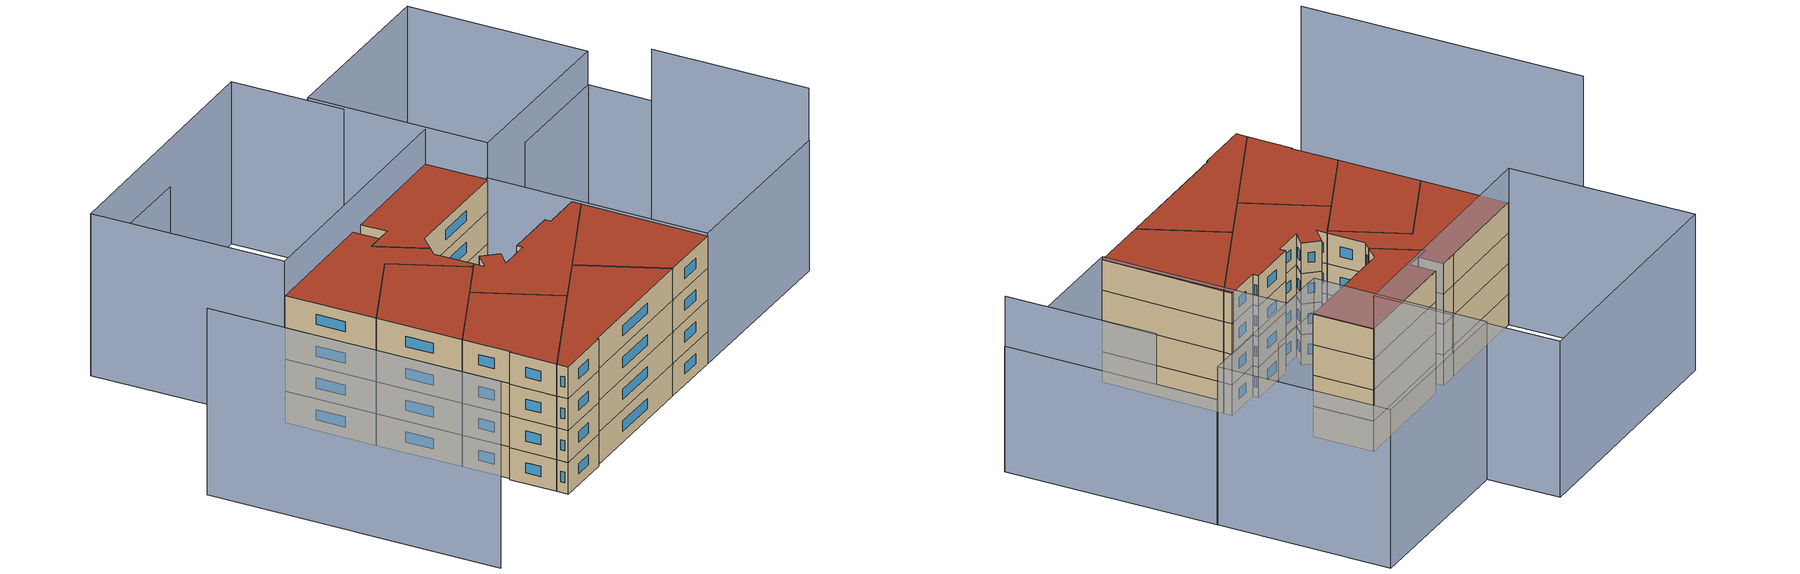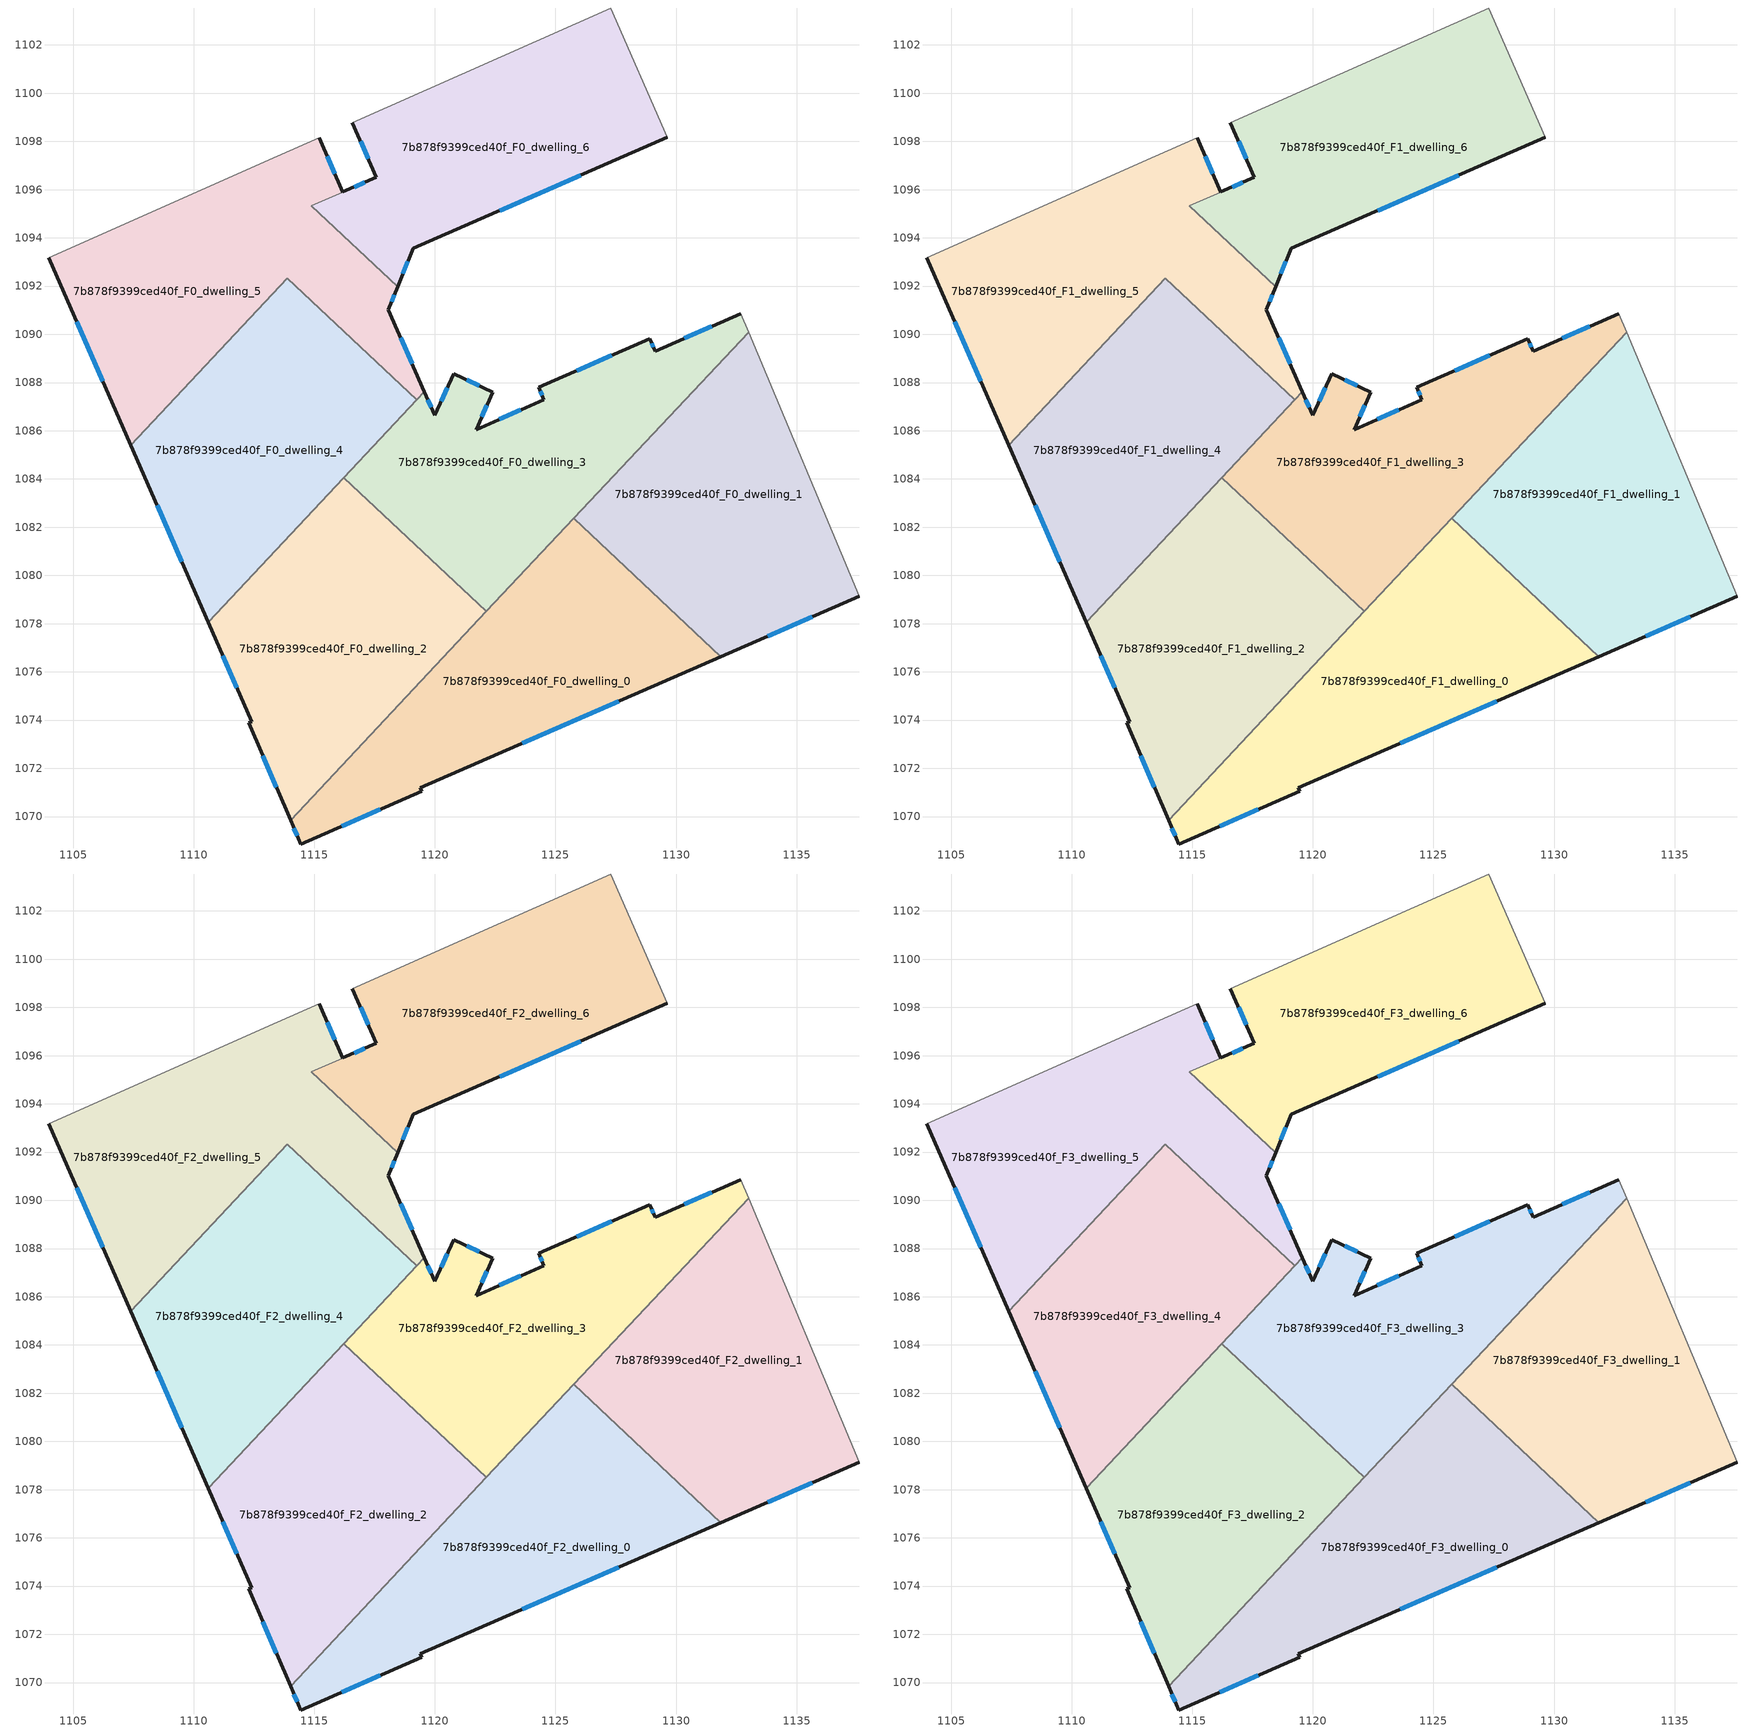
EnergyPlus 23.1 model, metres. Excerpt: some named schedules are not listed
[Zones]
7b878f9399ced40f_F0_dwelling_0
 floor ground (EU_floor_Construction): 1131.86,1076.64 1119.39,1071.19 1119.45,1071.05 1114.43,1068.86 1114.01,1069.85 1125.76,1082.37 z0
 wall outside (EU_wall_Construction): 1114.01,1069.85 1114.43,1068.86 1119.45,1071.05 1119.39,1071.19 1131.86,1076.64 z0:3
 wall to 7b878f9399ced40f_F0_dwelling_1 (EU_wall_Construction): 1131.86,1076.64 1125.76,1082.37 z0:3
 wall to 7b878f9399ced40f_F0_dwelling_2 (EU_wall_Construction): 1122.14,1078.5 1114.01,1069.85 z0:3
 wall to 7b878f9399ced40f_F0_dwelling_3 (EU_wall_Construction): 1125.76,1082.37 1122.14,1078.5 z0:3
 window (EU_Window_Construction): 1116.14,1069.61 1117.74,1070.31 / 1114.15,1069.51 1114.29,1069.2 / 1123.63,1073.04 1127.62,1074.78 z1.02:1.98
7b878f9399ced40f_F0_dwelling_1
 floor ground (EU_floor_Construction): 1133.01,1090.09 1137.59,1079.14 1131.86,1076.64 1125.76,1082.37 z0
 wall outside (EU_wall_Construction): 1131.86,1076.64 1137.59,1079.14 z0:3
 wall adiabatic (EU_wall_Construction): 1137.59,1079.14 1133.01,1090.09 z0:3
 wall to 7b878f9399ced40f_F0_dwelling_3 (EU_wall_Construction): 1133.01,1090.09 1125.76,1082.37 z0:3
 window (EU_Window_Construction): 1133.81,1077.49 1135.65,1078.29 z1.02:1.98
7b878f9399ced40f_F0_dwelling_2
 floor ground (EU_floor_Construction): 1122.14,1078.5 1114.01,1069.85 1112.27,1073.89 1112.4,1073.94 1110.59,1078.06 1116.22,1084.06 z0
 wall outside (EU_wall_Construction): 1110.59,1078.06 1112.4,1073.94 1112.27,1073.89 1114.01,1069.85 z0:3
 wall to 7b878f9399ced40f_F0_dwelling_3 (EU_wall_Construction): 1122.14,1078.5 1116.22,1084.06 z0:3
 wall to 7b878f9399ced40f_F0_dwelling_4 (EU_wall_Construction): 1116.22,1084.06 1110.59,1078.06 z0:3
 window (EU_Window_Construction): 1111.21,1076.66 1111.78,1075.34 / 1112.86,1072.52 1113.42,1071.22 z1.02:1.98
7b878f9399ced40f_F0_dwelling_3
 floor ground (EU_floor_Construction): 1132.69,1090.86 1133.01,1090.09 1122.14,1078.5 1116.22,1084.06 1119.56,1087.62 1119.99,1086.64 1120.78,1088.37 1122.39,1087.59 1121.71,1086.05 1124.52,1087.29 1124.31,1087.8 1128.91,1089.81 1129.13,1089.3 z0
 wall outside (EU_wall_Construction): 1132.69,1090.86 1129.13,1089.3 1128.91,1089.81 1124.31,1087.8 1124.52,1087.29 1121.71,1086.05 1122.39,1087.59 1120.78,1088.37 1119.99,1086.64 1119.56,1087.62 z0:3
 wall adiabatic (EU_wall_Construction): 1133.01,1090.09 1132.69,1090.86 z0:3
 wall to 7b878f9399ced40f_F0_dwelling_5 (EU_wall_Construction): 1119.56,1087.62 1119.25,1087.28 z0:3
 wall to 7b878f9399ced40f_F0_dwelling_4 (EU_wall_Construction): 1119.25,1087.28 1116.22,1084.06 z0:3
 window (EU_Window_Construction): 1119.84,1086.97 1119.71,1087.28 / 1120.51,1087.78 1120.26,1087.23 / 1121.84,1087.86 1121.33,1088.11 / 1121.94,1086.57 1122.16,1087.07 / 1123.56,1086.87 1122.66,1086.47 / 1124.38,1087.63 1124.44,1087.46 / 1127.34,1089.13 1125.87,1088.49 / 1129.06,1089.47 1128.99,1089.64 / 1131.48,1090.33 1130.34,1089.83 z1.02:1.98
7b878f9399ced40f_F0_dwelling_4
 floor ground (EU_floor_Construction): 1119.25,1087.28 1110.59,1078.06 1107.39,1085.4 1113.88,1092.32 z0
 wall outside (EU_wall_Construction): 1107.39,1085.4 1110.59,1078.06 z0:3
 wall to 7b878f9399ced40f_F0_dwelling_5 (EU_wall_Construction): 1119.25,1087.28 1113.88,1092.32 1107.39,1085.4 z0:3
 window (EU_Window_Construction): 1108.48,1082.91 1109.5,1080.56 z1.02:1.98
7b878f9399ced40f_F0_dwelling_5
 floor ground (EU_floor_Construction): 1116.18,1095.9 1114.87,1095.33 1118.45,1091.97 1118.07,1091.03 1119.56,1087.62 1119.25,1087.28 1113.88,1092.32 1107.39,1085.4 1103.99,1093.17 1113.45,1097.38 1115.2,1098.16 z0
 wall outside (EU_wall_Construction): 1103.99,1093.17 1107.39,1085.4 / 1116.18,1095.9 1115.2,1098.16 / 1119.56,1087.62 1118.07,1091.03 1118.45,1091.97 z0:3
 wall adiabatic (EU_wall_Construction): 1115.2,1098.16 1113.45,1097.38 1103.99,1093.17 z0:3
 wall to 7b878f9399ced40f_F0_dwelling_6 (EU_wall_Construction): 1118.45,1091.97 1114.87,1095.33 1116.18,1095.9 z0:3
 window (EU_Window_Construction): 1105.14,1090.53 1106.23,1088.05 / 1115.84,1096.67 1115.53,1097.39 / 1118.2,1091.35 1118.32,1091.65 / 1119.05,1088.78 1118.58,1089.87 z1.02:1.98
7b878f9399ced40f_F0_dwelling_6
 floor ground (EU_floor_Construction): 1127.28,1103.53 1129.64,1098.17 1119.1,1093.56 1118.45,1091.97 1114.87,1095.33 1117.57,1096.51 1116.58,1098.77 z0
 wall outside (EU_wall_Construction): 1116.58,1098.77 1117.57,1096.51 1116.18,1095.9 / 1118.45,1091.97 1119.1,1093.56 1129.64,1098.17 z0:3
 wall adiabatic (EU_wall_Construction): 1129.64,1098.17 1127.28,1103.53 1116.58,1098.77 z0:3
 window (EU_Window_Construction): 1117.1,1096.3 1116.65,1096.11 / 1116.91,1098 1117.23,1097.28 / 1122.68,1095.13 1126.05,1096.6 / 1118.67,1092.51 1118.88,1093.02 z1.02:1.98
7b878f9399ced40f_F1_dwelling_0
 floor to 7b878f9399ced40f_F0_dwelling_0 (EU_floor_Construction): 1131.86,1076.64 1119.39,1071.19 1119.45,1071.05 1114.43,1068.86 1114.01,1069.85 1125.76,1082.37 z3
 wall outside (EU_wall_Construction): 1114.01,1069.85 1114.43,1068.86 1119.45,1071.05 1119.39,1071.19 1131.86,1076.64 z3:6
 wall to 7b878f9399ced40f_F1_dwelling_1 (EU_wall_Construction): 1131.86,1076.64 1125.76,1082.37 z3:6
 wall to 7b878f9399ced40f_F1_dwelling_2 (EU_wall_Construction): 1122.14,1078.5 1114.01,1069.85 z3:6
 wall to 7b878f9399ced40f_F1_dwelling_3 (EU_wall_Construction): 1125.76,1082.37 1122.14,1078.5 z3:6
 window (EU_Window_Construction): 1116.14,1069.61 1117.74,1070.31 / 1114.15,1069.51 1114.29,1069.2 / 1123.63,1073.04 1127.62,1074.78 z4.02:4.98
7b878f9399ced40f_F1_dwelling_1
 floor to 7b878f9399ced40f_F0_dwelling_1 (EU_floor_Construction): 1133.01,1090.09 1137.59,1079.14 1131.86,1076.64 1125.76,1082.37 z3
 wall outside (EU_wall_Construction): 1131.86,1076.64 1137.59,1079.14 z3:6
 wall adiabatic (EU_wall_Construction): 1137.59,1079.14 1133.01,1090.09 z3:6
 wall to 7b878f9399ced40f_F1_dwelling_3 (EU_wall_Construction): 1133.01,1090.09 1125.76,1082.37 z3:6
 window (EU_Window_Construction): 1133.81,1077.49 1135.65,1078.29 z4.02:4.98
7b878f9399ced40f_F1_dwelling_2
 floor to 7b878f9399ced40f_F0_dwelling_2 (EU_floor_Construction): 1122.14,1078.5 1114.01,1069.85 1112.27,1073.89 1112.4,1073.94 1110.59,1078.06 1116.22,1084.06 z3
 wall outside (EU_wall_Construction): 1110.59,1078.06 1112.4,1073.94 1112.27,1073.89 1114.01,1069.85 z3:6
 wall to 7b878f9399ced40f_F1_dwelling_3 (EU_wall_Construction): 1122.14,1078.5 1116.22,1084.06 z3:6
 wall to 7b878f9399ced40f_F1_dwelling_4 (EU_wall_Construction): 1116.22,1084.06 1110.59,1078.06 z3:6
 window (EU_Window_Construction): 1111.21,1076.66 1111.78,1075.34 / 1112.86,1072.52 1113.42,1071.22 z4.02:4.98
7b878f9399ced40f_F1_dwelling_3
 floor to 7b878f9399ced40f_F0_dwelling_3 (EU_floor_Construction): 1132.69,1090.86 1133.01,1090.09 1122.14,1078.5 1116.22,1084.06 1119.56,1087.62 1119.99,1086.64 1120.78,1088.37 1122.39,1087.59 1121.71,1086.05 1124.52,1087.29 1124.31,1087.8 1128.91,1089.81 1129.13,1089.3 z3
 wall outside (EU_wall_Construction): 1132.69,1090.86 1129.13,1089.3 1128.91,1089.81 1124.31,1087.8 1124.52,1087.29 1121.71,1086.05 1122.39,1087.59 1120.78,1088.37 1119.99,1086.64 1119.56,1087.62 z3:6
 wall adiabatic (EU_wall_Construction): 1133.01,1090.09 1132.69,1090.86 z3:6
 wall to 7b878f9399ced40f_F1_dwelling_5 (EU_wall_Construction): 1119.56,1087.62 1119.25,1087.28 z3:6
 wall to 7b878f9399ced40f_F1_dwelling_4 (EU_wall_Construction): 1119.25,1087.28 1116.22,1084.06 z3:6
 window (EU_Window_Construction): 1119.84,1086.97 1119.71,1087.28 / 1120.51,1087.78 1120.26,1087.23 / 1121.84,1087.86 1121.33,1088.11 / 1121.94,1086.57 1122.16,1087.07 / 1123.56,1086.87 1122.66,1086.47 / 1124.38,1087.63 1124.44,1087.46 / 1127.34,1089.13 1125.87,1088.49 / 1129.06,1089.47 1128.99,1089.64 / 1131.48,1090.33 1130.34,1089.83 z4.02:4.98
7b878f9399ced40f_F1_dwelling_4
 floor to 7b878f9399ced40f_F0_dwelling_4 (EU_floor_Construction): 1119.25,1087.28 1110.59,1078.06 1107.39,1085.4 1113.88,1092.32 z3
 wall outside (EU_wall_Construction): 1107.39,1085.4 1110.59,1078.06 z3:6
 wall to 7b878f9399ced40f_F1_dwelling_5 (EU_wall_Construction): 1119.25,1087.28 1113.88,1092.32 1107.39,1085.4 z3:6
 window (EU_Window_Construction): 1108.48,1082.91 1109.5,1080.56 z4.02:4.98
7b878f9399ced40f_F1_dwelling_5
 floor to 7b878f9399ced40f_F0_dwelling_5 (EU_floor_Construction): 1116.18,1095.9 1114.87,1095.33 1118.45,1091.97 1118.07,1091.03 1119.56,1087.62 1119.25,1087.28 1113.88,1092.32 1107.39,1085.4 1103.99,1093.17 1113.45,1097.38 1115.2,1098.16 z3
 wall outside (EU_wall_Construction): 1103.99,1093.17 1107.39,1085.4 / 1116.18,1095.9 1115.2,1098.16 / 1119.56,1087.62 1118.07,1091.03 1118.45,1091.97 z3:6
 wall adiabatic (EU_wall_Construction): 1115.2,1098.16 1113.45,1097.38 1103.99,1093.17 z3:6
 wall to 7b878f9399ced40f_F1_dwelling_6 (EU_wall_Construction): 1118.45,1091.97 1114.87,1095.33 1116.18,1095.9 z3:6
 window (EU_Window_Construction): 1105.14,1090.53 1106.23,1088.05 / 1115.84,1096.67 1115.53,1097.39 / 1118.2,1091.35 1118.32,1091.65 / 1119.05,1088.78 1118.58,1089.87 z4.02:4.98
7b878f9399ced40f_F1_dwelling_6
 floor to 7b878f9399ced40f_F0_dwelling_6 (EU_floor_Construction): 1127.28,1103.53 1129.64,1098.17 1119.1,1093.56 1118.45,1091.97 1114.87,1095.33 1117.57,1096.51 1116.58,1098.77 z3
 wall outside (EU_wall_Construction): 1116.58,1098.77 1117.57,1096.51 1116.18,1095.9 / 1118.45,1091.97 1119.1,1093.56 1129.64,1098.17 z3:6
 wall adiabatic (EU_wall_Construction): 1129.64,1098.17 1127.28,1103.53 1116.58,1098.77 z3:6
 window (EU_Window_Construction): 1117.1,1096.3 1116.65,1096.11 / 1116.91,1098 1117.23,1097.28 / 1122.68,1095.13 1126.05,1096.6 / 1118.67,1092.51 1118.88,1093.02 z4.02:4.98
7b878f9399ced40f_F2_dwelling_0
 floor to 7b878f9399ced40f_F1_dwelling_0 (EU_floor_Construction): 1131.86,1076.64 1119.39,1071.19 1119.45,1071.05 1114.43,1068.86 1114.01,1069.85 1125.76,1082.37 z6
 wall outside (EU_wall_Construction): 1114.01,1069.85 1114.43,1068.86 1119.45,1071.05 1119.39,1071.19 1131.86,1076.64 z6:9
 wall to 7b878f9399ced40f_F2_dwelling_1 (EU_wall_Construction): 1131.86,1076.64 1125.76,1082.37 z6:9
 wall to 7b878f9399ced40f_F2_dwelling_2 (EU_wall_Construction): 1122.14,1078.5 1114.01,1069.85 z6:9
 wall to 7b878f9399ced40f_F2_dwelling_3 (EU_wall_Construction): 1125.76,1082.37 1122.14,1078.5 z6:9
 window (EU_Window_Construction): 1116.14,1069.61 1117.74,1070.31 / 1114.15,1069.51 1114.29,1069.2 / 1123.63,1073.04 1127.62,1074.78 z7.02:7.98
7b878f9399ced40f_F2_dwelling_1
 floor to 7b878f9399ced40f_F1_dwelling_1 (EU_floor_Construction): 1133.01,1090.09 1137.59,1079.14 1131.86,1076.64 1125.76,1082.37 z6
 wall outside (EU_wall_Construction): 1131.86,1076.64 1137.59,1079.14 z6:9
 wall adiabatic (EU_wall_Construction): 1137.59,1079.14 1133.01,1090.09 z6:9
 wall to 7b878f9399ced40f_F2_dwelling_3 (EU_wall_Construction): 1133.01,1090.09 1125.76,1082.37 z6:9
 window (EU_Window_Construction): 1133.81,1077.49 1135.65,1078.29 z7.02:7.98
7b878f9399ced40f_F2_dwelling_2
 floor to 7b878f9399ced40f_F1_dwelling_2 (EU_floor_Construction): 1122.14,1078.5 1114.01,1069.85 1112.27,1073.89 1112.4,1073.94 1110.59,1078.06 1116.22,1084.06 z6
 wall outside (EU_wall_Construction): 1110.59,1078.06 1112.4,1073.94 1112.27,1073.89 1114.01,1069.85 z6:9
 wall to 7b878f9399ced40f_F2_dwelling_3 (EU_wall_Construction): 1122.14,1078.5 1116.22,1084.06 z6:9
 wall to 7b878f9399ced40f_F2_dwelling_4 (EU_wall_Construction): 1116.22,1084.06 1110.59,1078.06 z6:9
 window (EU_Window_Construction): 1111.21,1076.66 1111.78,1075.34 / 1112.86,1072.52 1113.42,1071.22 z7.02:7.98
7b878f9399ced40f_F2_dwelling_3
 floor to 7b878f9399ced40f_F1_dwelling_3 (EU_floor_Construction): 1132.69,1090.86 1133.01,1090.09 1122.14,1078.5 1116.22,1084.06 1119.56,1087.62 1119.99,1086.64 1120.78,1088.37 1122.39,1087.59 1121.71,1086.05 1124.52,1087.29 1124.31,1087.8 1128.91,1089.81 1129.13,1089.3 z6
 wall outside (EU_wall_Construction): 1132.69,1090.86 1129.13,1089.3 1128.91,1089.81 1124.31,1087.8 1124.52,1087.29 1121.71,1086.05 1122.39,1087.59 1120.78,1088.37 1119.99,1086.64 1119.56,1087.62 z6:9
 wall adiabatic (EU_wall_Construction): 1133.01,1090.09 1132.69,1090.86 z6:9
 wall to 7b878f9399ced40f_F2_dwelling_5 (EU_wall_Construction): 1119.56,1087.62 1119.25,1087.28 z6:9
 wall to 7b878f9399ced40f_F2_dwelling_4 (EU_wall_Construction): 1119.25,1087.28 1116.22,1084.06 z6:9
 window (EU_Window_Construction): 1119.84,1086.97 1119.71,1087.28 / 1120.51,1087.78 1120.26,1087.23 / 1121.84,1087.86 1121.33,1088.11 / 1121.94,1086.57 1122.16,1087.07 / 1123.56,1086.87 1122.66,1086.47 / 1124.38,1087.63 1124.44,1087.46 / 1127.34,1089.13 1125.87,1088.49 / 1129.06,1089.47 1128.99,1089.64 / 1131.48,1090.33 1130.34,1089.83 z7.02:7.98
7b878f9399ced40f_F2_dwelling_4
 floor to 7b878f9399ced40f_F1_dwelling_4 (EU_floor_Construction): 1119.25,1087.28 1110.59,1078.06 1107.39,1085.4 1113.88,1092.32 z6
 wall outside (EU_wall_Construction): 1107.39,1085.4 1110.59,1078.06 z6:9
 wall to 7b878f9399ced40f_F2_dwelling_5 (EU_wall_Construction): 1119.25,1087.28 1113.88,1092.32 1107.39,1085.4 z6:9
 window (EU_Window_Construction): 1108.48,1082.91 1109.5,1080.56 z7.02:7.98
7b878f9399ced40f_F2_dwelling_5
 floor to 7b878f9399ced40f_F1_dwelling_5 (EU_floor_Construction): 1116.18,1095.9 1114.87,1095.33 1118.45,1091.97 1118.07,1091.03 1119.56,1087.62 1119.25,1087.28 1113.88,1092.32 1107.39,1085.4 1103.99,1093.17 1113.45,1097.38 1115.2,1098.16 z6
 wall outside (EU_wall_Construction): 1103.99,1093.17 1107.39,1085.4 / 1116.18,1095.9 1115.2,1098.16 / 1119.56,1087.62 1118.07,1091.03 1118.45,1091.97 z6:9
 wall adiabatic (EU_wall_Construction): 1115.2,1098.16 1113.45,1097.38 1103.99,1093.17 z6:9
 wall to 7b878f9399ced40f_F2_dwelling_6 (EU_wall_Construction): 1118.45,1091.97 1114.87,1095.33 1116.18,1095.9 z6:9
 window (EU_Window_Construction): 1105.14,1090.53 1106.23,1088.05 / 1115.84,1096.67 1115.53,1097.39 / 1118.2,1091.35 1118.32,1091.65 / 1119.05,1088.78 1118.58,1089.87 z7.02:7.98
7b878f9399ced40f_F2_dwelling_6
 floor to 7b878f9399ced40f_F1_dwelling_6 (EU_floor_Construction): 1127.28,1103.53 1129.64,1098.17 1119.1,1093.56 1118.45,1091.97 1114.87,1095.33 1117.57,1096.51 1116.58,1098.77 z6
 wall outside (EU_wall_Construction): 1116.58,1098.77 1117.57,1096.51 1116.18,1095.9 / 1118.45,1091.97 1119.1,1093.56 1129.64,1098.17 z6:9
 wall adiabatic (EU_wall_Construction): 1129.64,1098.17 1127.28,1103.53 1116.58,1098.77 z6:9
 window (EU_Window_Construction): 1117.1,1096.3 1116.65,1096.11 / 1116.91,1098 1117.23,1097.28 / 1122.68,1095.13 1126.05,1096.6 / 1118.67,1092.51 1118.88,1093.02 z7.02:7.98
7b878f9399ced40f_F3_dwelling_0
 floor to 7b878f9399ced40f_F2_dwelling_0 (EU_floor_Construction): 1131.86,1076.64 1119.39,1071.19 1119.45,1071.05 1114.43,1068.86 1114.01,1069.85 1125.76,1082.37 z9
 wall outside (EU_wall_Construction): 1114.01,1069.85 1114.43,1068.86 1119.45,1071.05 1119.39,1071.19 1131.86,1076.64 z9:12
 wall to 7b878f9399ced40f_F3_dwelling_1 (EU_wall_Construction): 1131.86,1076.64 1125.76,1082.37 z9:12
 wall to 7b878f9399ced40f_F3_dwelling_2 (EU_wall_Construction): 1122.14,1078.5 1114.01,1069.85 z9:12
 wall to 7b878f9399ced40f_F3_dwelling_3 (EU_wall_Construction): 1125.76,1082.37 1122.14,1078.5 z9:12
 window (EU_Window_Construction): 1116.14,1069.61 1117.74,1070.31 / 1114.15,1069.51 1114.29,1069.2 / 1123.63,1073.04 1127.62,1074.78 z10.02:10.98
 roof outside (EU_roof_Construction): 1131.86,1076.64 1125.76,1082.37 1114.01,1069.85 1114.43,1068.86 1119.45,1071.05 1119.39,1071.19 z12
7b878f9399ced40f_F3_dwelling_1
 floor to 7b878f9399ced40f_F2_dwelling_1 (EU_floor_Construction): 1133.01,1090.09 1137.59,1079.14 1131.86,1076.64 1125.76,1082.37 z9
 wall outside (EU_wall_Construction): 1131.86,1076.64 1137.59,1079.14 z9:12
 wall adiabatic (EU_wall_Construction): 1137.59,1079.14 1133.01,1090.09 z9:12
 wall to 7b878f9399ced40f_F3_dwelling_3 (EU_wall_Construction): 1133.01,1090.09 1125.76,1082.37 z9:12
 window (EU_Window_Construction): 1133.81,1077.49 1135.65,1078.29 z10.02:10.98
 roof outside (EU_roof_Construction): 1137.59,1079.14 1133.01,1090.09 1125.76,1082.37 1131.86,1076.64 z12
7b878f9399ced40f_F3_dwelling_2
 floor to 7b878f9399ced40f_F2_dwelling_2 (EU_floor_Construction): 1122.14,1078.5 1114.01,1069.85 1112.27,1073.89 1112.4,1073.94 1110.59,1078.06 1116.22,1084.06 z9
 wall outside (EU_wall_Construction): 1110.59,1078.06 1112.4,1073.94 1112.27,1073.89 1114.01,1069.85 z9:12
 wall to 7b878f9399ced40f_F3_dwelling_3 (EU_wall_Construction): 1122.14,1078.5 1116.22,1084.06 z9:12
 wall to 7b878f9399ced40f_F3_dwelling_4 (EU_wall_Construction): 1116.22,1084.06 1110.59,1078.06 z9:12
 window (EU_Window_Construction): 1111.21,1076.66 1111.78,1075.34 / 1112.86,1072.52 1113.42,1071.22 z10.02:10.98
 roof outside (EU_roof_Construction): 1114.01,1069.85 1122.14,1078.5 1116.22,1084.06 1110.59,1078.06 1112.4,1073.94 1112.27,1073.89 z12
7b878f9399ced40f_F3_dwelling_3
 floor to 7b878f9399ced40f_F2_dwelling_3 (EU_floor_Construction): 1132.69,1090.86 1133.01,1090.09 1122.14,1078.5 1116.22,1084.06 1119.56,1087.62 1119.99,1086.64 1120.78,1088.37 1122.39,1087.59 1121.71,1086.05 1124.52,1087.29 1124.31,1087.8 1128.91,1089.81 1129.13,1089.3 z9
 wall outside (EU_wall_Construction): 1132.69,1090.86 1129.13,1089.3 1128.91,1089.81 1124.31,1087.8 1124.52,1087.29 1121.71,1086.05 1122.39,1087.59 1120.78,1088.37 1119.99,1086.64 1119.56,1087.62 z9:12
 wall adiabatic (EU_wall_Construction): 1133.01,1090.09 1132.69,1090.86 z9:12
 wall to 7b878f9399ced40f_F3_dwelling_5 (EU_wall_Construction): 1119.56,1087.62 1119.25,1087.28 z9:12
 wall to 7b878f9399ced40f_F3_dwelling_4 (EU_wall_Construction): 1119.25,1087.28 1116.22,1084.06 z9:12
 window (EU_Window_Construction): 1119.84,1086.97 1119.71,1087.28 / 1120.51,1087.78 1120.26,1087.23 / 1121.84,1087.86 1121.33,1088.11 / 1121.94,1086.57 1122.16,1087.07 / 1123.56,1086.87 1122.66,1086.47 / 1124.38,1087.63 1124.44,1087.46 / 1127.34,1089.13 1125.87,1088.49 / 1129.06,1089.47 1128.99,1089.64 / 1131.48,1090.33 1130.34,1089.83 z10.02:10.98
 roof outside (EU_roof_Construction): 1122.14,1078.5 1133.01,1090.09 1132.69,1090.86 1129.13,1089.3 1128.91,1089.81 1124.31,1087.8 1124.52,1087.29 1121.71,1086.05 1122.39,1087.59 1120.78,1088.37 1119.99,1086.64 1119.56,1087.62 1116.22,1084.06 z12
7b878f9399ced40f_F3_dwelling_4
 floor to 7b878f9399ced40f_F2_dwelling_4 (EU_floor_Construction): 1119.25,1087.28 1110.59,1078.06 1107.39,1085.4 1113.88,1092.32 z9
 wall outside (EU_wall_Construction): 1107.39,1085.4 1110.59,1078.06 z9:12
 wall to 7b878f9399ced40f_F3_dwelling_5 (EU_wall_Construction): 1119.25,1087.28 1113.88,1092.32 1107.39,1085.4 z9:12
 window (EU_Window_Construction): 1108.48,1082.91 1109.5,1080.56 z10.02:10.98
 roof outside (EU_roof_Construction): 1110.59,1078.06 1119.25,1087.28 1113.88,1092.32 1107.39,1085.4 z12
7b878f9399ced40f_F3_dwelling_5
 floor to 7b878f9399ced40f_F2_dwelling_5 (EU_floor_Construction): 1116.18,1095.9 1114.87,1095.33 1118.45,1091.97 1118.07,1091.03 1119.56,1087.62 1119.25,1087.28 1113.88,1092.32 1107.39,1085.4 1103.99,1093.17 1113.45,1097.38 1115.2,1098.16 z9
 wall outside (EU_wall_Construction): 1103.99,1093.17 1107.39,1085.4 / 1116.18,1095.9 1115.2,1098.16 / 1119.56,1087.62 1118.07,1091.03 1118.45,1091.97 z9:12
 wall adiabatic (EU_wall_Construction): 1115.2,1098.16 1113.45,1097.38 1103.99,1093.17 z9:12
 wall to 7b878f9399ced40f_F3_dwelling_6 (EU_wall_Construction): 1118.45,1091.97 1114.87,1095.33 1116.18,1095.9 z9:12
 window (EU_Window_Construction): 1105.14,1090.53 1106.23,1088.05 / 1115.84,1096.67 1115.53,1097.39 / 1118.2,1091.35 1118.32,1091.65 / 1119.05,1088.78 1118.58,1089.87 z10.02:10.98
 roof outside (EU_roof_Construction): 1119.25,1087.28 1119.56,1087.62 1118.07,1091.03 1118.45,1091.97 1114.87,1095.33 1116.18,1095.9 1115.2,1098.16 1113.45,1097.38 1103.99,1093.17 1107.39,1085.4 1113.88,1092.32 z12
7b878f9399ced40f_F3_dwelling_6
 floor to 7b878f9399ced40f_F2_dwelling_6 (EU_floor_Construction): 1127.28,1103.53 1129.64,1098.17 1119.1,1093.56 1118.45,1091.97 1114.87,1095.33 1117.57,1096.51 1116.58,1098.77 z9
 wall outside (EU_wall_Construction): 1116.58,1098.77 1117.57,1096.51 1116.18,1095.9 / 1118.45,1091.97 1119.1,1093.56 1129.64,1098.17 z9:12
 wall adiabatic (EU_wall_Construction): 1129.64,1098.17 1127.28,1103.53 1116.58,1098.77 z9:12
 window (EU_Window_Construction): 1117.1,1096.3 1116.65,1096.11 / 1116.91,1098 1117.23,1097.28 / 1122.68,1095.13 1126.05,1096.6 / 1118.67,1092.51 1118.88,1093.02 z10.02:10.98
 roof outside (EU_roof_Construction): 1129.64,1098.17 1127.28,1103.53 1116.58,1098.77 1117.57,1096.51 1114.87,1095.33 1118.45,1091.97 1119.1,1093.56 z12
shading: 1091.15,1087.6 1102.08,1062.53 z0:17.6; 1137.6,1079.14 1129.43,1098.1 / 1129.43,1098.1 1146.05,1105.26 / 1146.05,1105.26 1154.21,1086.3 / 1154.21,1086.3 1137.6,1079.14 z0:12.3; 1154.19,1086.33 1148.33,1099.75 z0:17.2; 1127.3,1103.54 1103.91,1093.14 / 1103.91,1093.14 1096.59,1109.61 / 1096.59,1109.61 1119.98,1120.01 / 1119.98,1120.01 1127.3,1103.54 z0:15.3; 1145.97,1105.26 1129.58,1098.14 / 1129.58,1098.14 1122.88,1113.56 / 1122.88,1113.56 1139.27,1120.67 / 1139.27,1120.67 1145.97,1105.26 z0:15.5; 1109.58,1115.22 1096.78,1109.68 z0:11
[Building]
EU S2 Campaign: North Axis=0; Terrain=City; Solar Distribution=FullExterior
[Site:Location]
Vienna: Latitude=48; Longitude=16.5; Time Zone=1; Elevation=183
[SizingPeriod:WeatherFileDays]
AnnualSizingPeriod: Begin Month=1; Begin Day of Month=1; End Month=12; End Day of Month=31; Day of Week for Start Day=Monday; Use Weather File Daylight Saving Period=No; Use Weather File Rain and Snow Indicators=No
[MATERIAL]
EU_InternalMass_Material: Roughness=MediumRough; Thickness=0.1; Conductivity=1; Density=1800; Specific Heat=900; Thermal Absorptance=0.9; Solar Absorptance=0.7; Visible Absorptance=0.7
[MATERIAL:NOMASS] Roughness=MediumRough; Thermal Absorptance=0.9; Solar Absorptance=0.7; Visible Absorptance=0.7
Name | Thermal Resistance
EU_wall_NoMass | 0.942466
EU_roof_NoMass | 0.551687
EU_floor_NoMass | 0.66527
[WINDOWMATERIAL:SIMPLEGLAZINGSYSTEM]
EU_Window_SimpleGlazing: UFactor=2.03367; Solar Heat Gain Coefficient=0.65; Visible Transmittance=0.65
[CONSTRUCTION]
EU_wall_Construction: EU_wall_NoMass
EU_roof_Construction: EU_roof_NoMass
EU_floor_Construction: EU_floor_NoMass
EU_Window_Construction: EU_Window_SimpleGlazing
EU_InternalMass_Construction: EU_InternalMass_Material
[ZONE] Type=1; Multiplier=1; Ceiling Height=autocalculate; Floor Area=autocalculate; Part of Total Floor Area=Yes
Name | Volume
7b878f9399ced40f_F0_dwelling_0; 7b878f9399ced40f_F1_dwelling_0; 7b878f9399ced40f_F2_dwelling_0; 7b878f9399ced40f_F3_dwelling_0 | 244.366
7b878f9399ced40f_F0_dwelling_1; 7b878f9399ced40f_F1_dwelling_1; 7b878f9399ced40f_F2_dwelling_1; 7b878f9399ced40f_F3_dwelling_1 | 244.37
7b878f9399ced40f_F0_dwelling_2; 7b878f9399ced40f_F1_dwelling_2; 7b878f9399ced40f_F2_dwelling_2; 7b878f9399ced40f_F3_dwelling_2 | 244.348
7b878f9399ced40f_F0_dwelling_3; 7b878f9399ced40f_F1_dwelling_3; 7b878f9399ced40f_F2_dwelling_3; 7b878f9399ced40f_F3_dwelling_3 | 244.337
7b878f9399ced40f_F0_dwelling_4; 7b878f9399ced40f_F1_dwelling_4; 7b878f9399ced40f_F2_dwelling_4; 7b878f9399ced40f_F3_dwelling_4 | 244.398
7b878f9399ced40f_F0_dwelling_5; 7b878f9399ced40f_F1_dwelling_5; 7b878f9399ced40f_F2_dwelling_5; 7b878f9399ced40f_F3_dwelling_5 | 258.777
7b878f9399ced40f_F0_dwelling_6 | 229.979
7b878f9399ced40f_F1_dwelling_6; 7b878f9399ced40f_F2_dwelling_6; 7b878f9399ced40f_F3_dwelling_6 | 230.001
[INTERNALMASS] Construction=EU_InternalMass_Construction
Name | Zone or ZoneList | Surface Area
7b878f9399ced40f_F0_dwelling_0_EU_InternalMass | 7b878f9399ced40f_F0_dwelling_0 | 81.4565
7b878f9399ced40f_F0_dwelling_1_EU_InternalMass | 7b878f9399ced40f_F0_dwelling_1 | 81.4568
7b878f9399ced40f_F0_dwelling_2_EU_InternalMass | 7b878f9399ced40f_F0_dwelling_2 | 81.449
7b878f9399ced40f_F0_dwelling_3_EU_InternalMass | 7b878f9399ced40f_F0_dwelling_3 | 81.445
7b878f9399ced40f_F0_dwelling_4_EU_InternalMass | 7b878f9399ced40f_F0_dwelling_4 | 81.4654
7b878f9399ced40f_F0_dwelling_5_EU_InternalMass | 7b878f9399ced40f_F0_dwelling_5 | 86.2578
7b878f9399ced40f_F0_dwelling_6_EU_InternalMass | 7b878f9399ced40f_F0_dwelling_6 | 76.6677
7b878f9399ced40f_F1_dwelling_0_EU_InternalMass | 7b878f9399ced40f_F1_dwelling_0 | 81.4565
7b878f9399ced40f_F1_dwelling_1_EU_InternalMass | 7b878f9399ced40f_F1_dwelling_1 | 81.4568
7b878f9399ced40f_F1_dwelling_2_EU_InternalMass | 7b878f9399ced40f_F1_dwelling_2 | 81.449
7b878f9399ced40f_F1_dwelling_3_EU_InternalMass | 7b878f9399ced40f_F1_dwelling_3 | 81.445
7b878f9399ced40f_F1_dwelling_4_EU_InternalMass | 7b878f9399ced40f_F1_dwelling_4 | 81.4654
7b878f9399ced40f_F1_dwelling_5_EU_InternalMass | 7b878f9399ced40f_F1_dwelling_5 | 86.2578
7b878f9399ced40f_F1_dwelling_6_EU_InternalMass | 7b878f9399ced40f_F1_dwelling_6 | 76.6677
7b878f9399ced40f_F2_dwelling_0_EU_InternalMass | 7b878f9399ced40f_F2_dwelling_0 | 81.4565
7b878f9399ced40f_F2_dwelling_1_EU_InternalMass | 7b878f9399ced40f_F2_dwelling_1 | 81.4568
7b878f9399ced40f_F2_dwelling_2_EU_InternalMass | 7b878f9399ced40f_F2_dwelling_2 | 81.449
7b878f9399ced40f_F2_dwelling_3_EU_InternalMass | 7b878f9399ced40f_F2_dwelling_3 | 81.445
7b878f9399ced40f_F2_dwelling_4_EU_InternalMass | 7b878f9399ced40f_F2_dwelling_4 | 81.4654
7b878f9399ced40f_F2_dwelling_5_EU_InternalMass | 7b878f9399ced40f_F2_dwelling_5 | 86.2578
7b878f9399ced40f_F2_dwelling_6_EU_InternalMass | 7b878f9399ced40f_F2_dwelling_6 | 76.6677
7b878f9399ced40f_F3_dwelling_0_EU_InternalMass | 7b878f9399ced40f_F3_dwelling_0 | 81.4565
7b878f9399ced40f_F3_dwelling_1_EU_InternalMass | 7b878f9399ced40f_F3_dwelling_1 | 81.4568
7b878f9399ced40f_F3_dwelling_2_EU_InternalMass | 7b878f9399ced40f_F3_dwelling_2 | 81.449
7b878f9399ced40f_F3_dwelling_3_EU_InternalMass | 7b878f9399ced40f_F3_dwelling_3 | 81.445
7b878f9399ced40f_F3_dwelling_4_EU_InternalMass | 7b878f9399ced40f_F3_dwelling_4 | 81.4654
7b878f9399ced40f_F3_dwelling_5_EU_InternalMass | 7b878f9399ced40f_F3_dwelling_5 | 86.2578
7b878f9399ced40f_F3_dwelling_6_EU_InternalMass | 7b878f9399ced40f_F3_dwelling_6 | 76.6677
[OTHEREQUIPMENT] Fuel Type=Electricity; Design Level Calculation Method=Watts/Area; Power per Zone Floor Area=1; Fraction Latent=0; Fraction Radiant=0; Fraction Lost=0; Carbon Dioxide Generation Rate=0; EndUse Subcategory=EU_Step8_InternalGains
Name | Zone or ZoneList or Space or SpaceList | Schedule
EU_Step8_InternalGain_7b878f9399ced40f_F0_dwelling_0_f000 | 7b878f9399ced40f_F0_dwelling_0 | EU_Step8_GainSchedule_7b878f9399ced40f_F0_dwelling_0_f000
EU_Step8_InternalGain_7b878f9399ced40f_F0_dwelling_1_f000 | 7b878f9399ced40f_F0_dwelling_1 | EU_Step8_GainSchedule_7b878f9399ced40f_F0_dwelling_1_f000
EU_Step8_InternalGain_7b878f9399ced40f_F0_dwelling_2_f000 | 7b878f9399ced40f_F0_dwelling_2 | EU_Step8_GainSchedule_7b878f9399ced40f_F0_dwelling_2_f000
EU_Step8_InternalGain_7b878f9399ced40f_F0_dwelling_3_f000 | 7b878f9399ced40f_F0_dwelling_3 | EU_Step8_GainSchedule_7b878f9399ced40f_F0_dwelling_3_f000
EU_Step8_InternalGain_7b878f9399ced40f_F0_dwelling_4_f000 | 7b878f9399ced40f_F0_dwelling_4 | EU_Step8_GainSchedule_7b878f9399ced40f_F0_dwelling_4_f000
EU_Step8_InternalGain_7b878f9399ced40f_F0_dwelling_5_f000 | 7b878f9399ced40f_F0_dwelling_5 | EU_Step8_GainSchedule_7b878f9399ced40f_F0_dwelling_5_f000
EU_Step8_InternalGain_7b878f9399ced40f_F0_dwelling_6_f000 | 7b878f9399ced40f_F0_dwelling_6 | EU_Step8_GainSchedule_7b878f9399ced40f_F0_dwelling_6_f000
EU_Step8_InternalGain_7b878f9399ced40f_F1_dwelling_0_f000 | 7b878f9399ced40f_F1_dwelling_0 | EU_Step8_GainSchedule_7b878f9399ced40f_F1_dwelling_0_f000
EU_Step8_InternalGain_7b878f9399ced40f_F1_dwelling_1_f000 | 7b878f9399ced40f_F1_dwelling_1 | EU_Step8_GainSchedule_7b878f9399ced40f_F1_dwelling_1_f000
EU_Step8_InternalGain_7b878f9399ced40f_F1_dwelling_2_f000 | 7b878f9399ced40f_F1_dwelling_2 | EU_Step8_GainSchedule_7b878f9399ced40f_F1_dwelling_2_f000
EU_Step8_InternalGain_7b878f9399ced40f_F1_dwelling_3_f000 | 7b878f9399ced40f_F1_dwelling_3 | EU_Step8_GainSchedule_7b878f9399ced40f_F1_dwelling_3_f000
EU_Step8_InternalGain_7b878f9399ced40f_F1_dwelling_4_f000 | 7b878f9399ced40f_F1_dwelling_4 | EU_Step8_GainSchedule_7b878f9399ced40f_F1_dwelling_4_f000
EU_Step8_InternalGain_7b878f9399ced40f_F1_dwelling_5_f000 | 7b878f9399ced40f_F1_dwelling_5 | EU_Step8_GainSchedule_7b878f9399ced40f_F1_dwelling_5_f000
EU_Step8_InternalGain_7b878f9399ced40f_F1_dwelling_6_f000 | 7b878f9399ced40f_F1_dwelling_6 | EU_Step8_GainSchedule_7b878f9399ced40f_F1_dwelling_6_f000
EU_Step8_InternalGain_7b878f9399ced40f_F2_dwelling_0_f000 | 7b878f9399ced40f_F2_dwelling_0 | EU_Step8_GainSchedule_7b878f9399ced40f_F2_dwelling_0_f000
EU_Step8_InternalGain_7b878f9399ced40f_F2_dwelling_1_f000 | 7b878f9399ced40f_F2_dwelling_1 | EU_Step8_GainSchedule_7b878f9399ced40f_F2_dwelling_1_f000
EU_Step8_InternalGain_7b878f9399ced40f_F2_dwelling_2_f000 | 7b878f9399ced40f_F2_dwelling_2 | EU_Step8_GainSchedule_7b878f9399ced40f_F2_dwelling_2_f000
EU_Step8_InternalGain_7b878f9399ced40f_F2_dwelling_3_f000 | 7b878f9399ced40f_F2_dwelling_3 | EU_Step8_GainSchedule_7b878f9399ced40f_F2_dwelling_3_f000
EU_Step8_InternalGain_7b878f9399ced40f_F2_dwelling_4_f000 | 7b878f9399ced40f_F2_dwelling_4 | EU_Step8_GainSchedule_7b878f9399ced40f_F2_dwelling_4_f000
EU_Step8_InternalGain_7b878f9399ced40f_F2_dwelling_5_f000 | 7b878f9399ced40f_F2_dwelling_5 | EU_Step8_GainSchedule_7b878f9399ced40f_F2_dwelling_5_f000
EU_Step8_InternalGain_7b878f9399ced40f_F2_dwelling_6_f000 | 7b878f9399ced40f_F2_dwelling_6 | EU_Step8_GainSchedule_7b878f9399ced40f_F2_dwelling_6_f000
EU_Step8_InternalGain_7b878f9399ced40f_F3_dwelling_0_f000 | 7b878f9399ced40f_F3_dwelling_0 | EU_Step8_GainSchedule_7b878f9399ced40f_F3_dwelling_0_f000
EU_Step8_InternalGain_7b878f9399ced40f_F3_dwelling_1_f000 | 7b878f9399ced40f_F3_dwelling_1 | EU_Step8_GainSchedule_7b878f9399ced40f_F3_dwelling_1_f000
EU_Step8_InternalGain_7b878f9399ced40f_F3_dwelling_2_f000 | 7b878f9399ced40f_F3_dwelling_2 | EU_Step8_GainSchedule_7b878f9399ced40f_F3_dwelling_2_f000
EU_Step8_InternalGain_7b878f9399ced40f_F3_dwelling_3_f000 | 7b878f9399ced40f_F3_dwelling_3 | EU_Step8_GainSchedule_7b878f9399ced40f_F3_dwelling_3_f000
EU_Step8_InternalGain_7b878f9399ced40f_F3_dwelling_4_f000 | 7b878f9399ced40f_F3_dwelling_4 | EU_Step8_GainSchedule_7b878f9399ced40f_F3_dwelling_4_f000
EU_Step8_InternalGain_7b878f9399ced40f_F3_dwelling_5_f000 | 7b878f9399ced40f_F3_dwelling_5 | EU_Step8_GainSchedule_7b878f9399ced40f_F3_dwelling_5_f000
EU_Step8_InternalGain_7b878f9399ced40f_F3_dwelling_6_f000 | 7b878f9399ced40f_F3_dwelling_6 | EU_Step8_GainSchedule_7b878f9399ced40f_F3_dwelling_6_f000
[ZONEVENTILATION:DESIGNFLOWRATE] Schedule=EU_AlwaysOn; Design Flow Rate Calculation Method=AirChanges/Hour; Air Changes per Hour=0.530523; Ventilation Type=Natural; Fan Pressure Rise=0; Fan Total Efficiency=1; Constant Term Coefficient=1; Temperature Term Coefficient=0; Velocity Term Coefficient=0; Velocity Squared Term Coefficient=0; Minimum Indoor Temperature=-100; Maximum Indoor Temperature=100; Delta Temperature=-100; Minimum Outdoor Temperature=-100; Maximum Outdoor Temperature=100; Maximum Wind Speed=40
Name | Zone or ZoneList or Space or SpaceList
EU_ConstantAir_7b878f9399ced40f_F0_dwelling_0 | 7b878f9399ced40f_F0_dwelling_0
EU_ConstantAir_7b878f9399ced40f_F0_dwelling_1 | 7b878f9399ced40f_F0_dwelling_1
EU_ConstantAir_7b878f9399ced40f_F0_dwelling_2 | 7b878f9399ced40f_F0_dwelling_2
EU_ConstantAir_7b878f9399ced40f_F0_dwelling_3 | 7b878f9399ced40f_F0_dwelling_3
EU_ConstantAir_7b878f9399ced40f_F0_dwelling_4 | 7b878f9399ced40f_F0_dwelling_4
EU_ConstantAir_7b878f9399ced40f_F0_dwelling_5 | 7b878f9399ced40f_F0_dwelling_5
EU_ConstantAir_7b878f9399ced40f_F0_dwelling_6 | 7b878f9399ced40f_F0_dwelling_6
EU_ConstantAir_7b878f9399ced40f_F1_dwelling_0 | 7b878f9399ced40f_F1_dwelling_0
EU_ConstantAir_7b878f9399ced40f_F1_dwelling_1 | 7b878f9399ced40f_F1_dwelling_1
EU_ConstantAir_7b878f9399ced40f_F1_dwelling_2 | 7b878f9399ced40f_F1_dwelling_2
EU_ConstantAir_7b878f9399ced40f_F1_dwelling_3 | 7b878f9399ced40f_F1_dwelling_3
EU_ConstantAir_7b878f9399ced40f_F1_dwelling_4 | 7b878f9399ced40f_F1_dwelling_4
EU_ConstantAir_7b878f9399ced40f_F1_dwelling_5 | 7b878f9399ced40f_F1_dwelling_5
EU_ConstantAir_7b878f9399ced40f_F1_dwelling_6 | 7b878f9399ced40f_F1_dwelling_6
EU_ConstantAir_7b878f9399ced40f_F2_dwelling_0 | 7b878f9399ced40f_F2_dwelling_0
EU_ConstantAir_7b878f9399ced40f_F2_dwelling_1 | 7b878f9399ced40f_F2_dwelling_1
EU_ConstantAir_7b878f9399ced40f_F2_dwelling_2 | 7b878f9399ced40f_F2_dwelling_2
EU_ConstantAir_7b878f9399ced40f_F2_dwelling_3 | 7b878f9399ced40f_F2_dwelling_3
EU_ConstantAir_7b878f9399ced40f_F2_dwelling_4 | 7b878f9399ced40f_F2_dwelling_4
EU_ConstantAir_7b878f9399ced40f_F2_dwelling_5 | 7b878f9399ced40f_F2_dwelling_5
EU_ConstantAir_7b878f9399ced40f_F2_dwelling_6 | 7b878f9399ced40f_F2_dwelling_6
EU_ConstantAir_7b878f9399ced40f_F3_dwelling_0 | 7b878f9399ced40f_F3_dwelling_0
EU_ConstantAir_7b878f9399ced40f_F3_dwelling_1 | 7b878f9399ced40f_F3_dwelling_1
EU_ConstantAir_7b878f9399ced40f_F3_dwelling_2 | 7b878f9399ced40f_F3_dwelling_2
EU_ConstantAir_7b878f9399ced40f_F3_dwelling_3 | 7b878f9399ced40f_F3_dwelling_3
EU_ConstantAir_7b878f9399ced40f_F3_dwelling_4 | 7b878f9399ced40f_F3_dwelling_4
EU_ConstantAir_7b878f9399ced40f_F3_dwelling_5 | 7b878f9399ced40f_F3_dwelling_5
EU_ConstantAir_7b878f9399ced40f_F3_dwelling_6 | 7b878f9399ced40f_F3_dwelling_6
[HVACTEMPLATE:ZONE:IDEALLOADSAIRSYSTEM] System Availability Schedule=EU_AlwaysOn; Maximum Heating Supply Air Temperature=50; Minimum Cooling Supply Air Temperature=13; Maximum Heating Supply Air Humidity Ratio=0.0156; Minimum Cooling Supply Air Humidity Ratio=0.0077; Heating Limit=NoLimit; Cooling Limit=NoLimit; Heating Availability Schedule=EU_AlwaysOn; Cooling Availability Schedule=EU_CoolingOff; Dehumidification Control Type=ConstantSensibleHeatRatio; Cooling Sensible Heat Ratio=0.7; Dehumidification Setpoint=60; Humidification Control Type=None; Humidification Setpoint=30; Outdoor Air Method=None; Outdoor Air Flow Rate per Person=0.00944; Outdoor Air Flow Rate per Zone Floor Area=0; Outdoor Air Flow Rate per Zone=0; Demand Controlled Ventilation Type=None; Outdoor Air Economizer Type=NoEconomizer; Heat Recovery Type=None; Sensible Heat Recovery Effectiveness=0.7; Latent Heat Recovery Effectiveness=0.65
Name | Template Thermostat
7b878f9399ced40f_F0_dwelling_0 | EU_HeatOnly_7b878f9399ced40f_F0_dwelling_0
7b878f9399ced40f_F0_dwelling_1 | EU_HeatOnly_7b878f9399ced40f_F0_dwelling_1
7b878f9399ced40f_F0_dwelling_2 | EU_HeatOnly_7b878f9399ced40f_F0_dwelling_2
7b878f9399ced40f_F0_dwelling_3 | EU_HeatOnly_7b878f9399ced40f_F0_dwelling_3
7b878f9399ced40f_F0_dwelling_4 | EU_HeatOnly_7b878f9399ced40f_F0_dwelling_4
7b878f9399ced40f_F0_dwelling_5 | EU_HeatOnly_7b878f9399ced40f_F0_dwelling_5
7b878f9399ced40f_F0_dwelling_6 | EU_HeatOnly_7b878f9399ced40f_F0_dwelling_6
7b878f9399ced40f_F1_dwelling_0 | EU_HeatOnly_7b878f9399ced40f_F1_dwelling_0
7b878f9399ced40f_F1_dwelling_1 | EU_HeatOnly_7b878f9399ced40f_F1_dwelling_1
7b878f9399ced40f_F1_dwelling_2 | EU_HeatOnly_7b878f9399ced40f_F1_dwelling_2
7b878f9399ced40f_F1_dwelling_3 | EU_HeatOnly_7b878f9399ced40f_F1_dwelling_3
7b878f9399ced40f_F1_dwelling_4 | EU_HeatOnly_7b878f9399ced40f_F1_dwelling_4
7b878f9399ced40f_F1_dwelling_5 | EU_HeatOnly_7b878f9399ced40f_F1_dwelling_5
7b878f9399ced40f_F1_dwelling_6 | EU_HeatOnly_7b878f9399ced40f_F1_dwelling_6
7b878f9399ced40f_F2_dwelling_0 | EU_HeatOnly_7b878f9399ced40f_F2_dwelling_0
7b878f9399ced40f_F2_dwelling_1 | EU_HeatOnly_7b878f9399ced40f_F2_dwelling_1
7b878f9399ced40f_F2_dwelling_2 | EU_HeatOnly_7b878f9399ced40f_F2_dwelling_2
7b878f9399ced40f_F2_dwelling_3 | EU_HeatOnly_7b878f9399ced40f_F2_dwelling_3
7b878f9399ced40f_F2_dwelling_4 | EU_HeatOnly_7b878f9399ced40f_F2_dwelling_4
7b878f9399ced40f_F2_dwelling_5 | EU_HeatOnly_7b878f9399ced40f_F2_dwelling_5
7b878f9399ced40f_F2_dwelling_6 | EU_HeatOnly_7b878f9399ced40f_F2_dwelling_6
7b878f9399ced40f_F3_dwelling_0 | EU_HeatOnly_7b878f9399ced40f_F3_dwelling_0
7b878f9399ced40f_F3_dwelling_1 | EU_HeatOnly_7b878f9399ced40f_F3_dwelling_1
7b878f9399ced40f_F3_dwelling_2 | EU_HeatOnly_7b878f9399ced40f_F3_dwelling_2
7b878f9399ced40f_F3_dwelling_3 | EU_HeatOnly_7b878f9399ced40f_F3_dwelling_3
7b878f9399ced40f_F3_dwelling_4 | EU_HeatOnly_7b878f9399ced40f_F3_dwelling_4
7b878f9399ced40f_F3_dwelling_5 | EU_HeatOnly_7b878f9399ced40f_F3_dwelling_5
7b878f9399ced40f_F3_dwelling_6 | EU_HeatOnly_7b878f9399ced40f_F3_dwelling_6
[SIZING:ZONE] Zone Cooling Design Supply Air Temperature Input Method=SupplyAirTemperature; Zone Cooling Design Supply Air Temperature=13; Zone Heating Design Supply Air Temperature Input Method=SupplyAirTemperature; Zone Heating Design Supply Air Temperature=50; Zone Cooling Design Supply Air Humidity Ratio=0.008; Zone Heating Design Supply Air Humidity Ratio=0.008; Cooling Design Air Flow Method=DesignDay; Cooling Design Air Flow Rate=0; Cooling Minimum Air Flow per Zone Floor Area=0.000762; Cooling Minimum Air Flow=0; Cooling Minimum Air Flow Fraction=0.2; Heating Design Air Flow Method=DesignDay; Heating Design Air Flow Rate=0; Heating Maximum Air Flow per Zone Floor Area=0.002032; Heating Maximum Air Flow=0.141576; Heating Maximum Air Flow Fraction=0.3; Account for Dedicated Outdoor Air System=No; Dedicated Outdoor Air System Control Strategy=NeutralSupplyAir; Dedicated Outdoor Air Low Setpoint Temperature for Design=autosize; Dedicated Outdoor Air High Setpoint Temperature for Design=autosize; Zone Load Sizing Method=Sensible Load Only No Latent Load; Zone Latent Cooling Design Supply Air Humidity Ratio Input Method=HumidityRatioDifference; Zone Cooling Design Supply Air Humidity Ratio Difference=0.005; Zone Latent Heating Design Supply Air Humidity Ratio Input Method=HumidityRatioDifference; Zone Humidification Design Supply Air Humidity Ratio Difference=0.005
7b878f9399ced40f_F0_dwelling_0; 7b878f9399ced40f_F0_dwelling_1; 7b878f9399ced40f_F0_dwelling_2; 7b878f9399ced40f_F0_dwelling_3; 7b878f9399ced40f_F0_dwelling_4; 7b878f9399ced40f_F0_dwelling_5; 7b878f9399ced40f_F0_dwelling_6; 7b878f9399ced40f_F1_dwelling_0; 7b878f9399ced40f_F1_dwelling_1; 7b878f9399ced40f_F1_dwelling_2; 7b878f9399ced40f_F1_dwelling_3; 7b878f9399ced40f_F1_dwelling_4; 7b878f9399ced40f_F1_dwelling_5; 7b878f9399ced40f_F1_dwelling_6; 7b878f9399ced40f_F2_dwelling_0; 7b878f9399ced40f_F2_dwelling_1; 7b878f9399ced40f_F2_dwelling_2; 7b878f9399ced40f_F2_dwelling_3; 7b878f9399ced40f_F2_dwelling_4; 7b878f9399ced40f_F2_dwelling_5; 7b878f9399ced40f_F2_dwelling_6; 7b878f9399ced40f_F3_dwelling_0; 7b878f9399ced40f_F3_dwelling_1; 7b878f9399ced40f_F3_dwelling_2; 7b878f9399ced40f_F3_dwelling_3; 7b878f9399ced40f_F3_dwelling_4; 7b878f9399ced40f_F3_dwelling_5; 7b878f9399ced40f_F3_dwelling_6
[SCHEDULE:FILE] Column Number=1; Rows to Skip at Top=0; Number of Hours of Data=8760; Column Separator=Comma; Interpolate to Timestep=No; Minutes per Item=60; Adjust Schedule for Daylight Savings=Yes
Name | File
EU_Step8_GainSchedule_7b878f9399ced40f_F0_dwelling_0_f000 | ../../schedules/7b878f9399ced40f/7b878f9399ced40f_F0_dwelling_0_f000_gain.csv
EU_Step8_GainSchedule_7b878f9399ced40f_F0_dwelling_1_f000 | ../../schedules/7b878f9399ced40f/7b878f9399ced40f_F0_dwelling_1_f000_gain.csv
EU_Step8_GainSchedule_7b878f9399ced40f_F0_dwelling_2_f000 | ../../schedules/7b878f9399ced40f/7b878f9399ced40f_F0_dwelling_2_f000_gain.csv
EU_Step8_GainSchedule_7b878f9399ced40f_F0_dwelling_3_f000 | ../../schedules/7b878f9399ced40f/7b878f9399ced40f_F0_dwelling_3_f000_gain.csv
EU_Step8_GainSchedule_7b878f9399ced40f_F0_dwelling_4_f000 | ../../schedules/7b878f9399ced40f/7b878f9399ced40f_F0_dwelling_4_f000_gain.csv
EU_Step8_GainSchedule_7b878f9399ced40f_F0_dwelling_5_f000 | ../../schedules/7b878f9399ced40f/7b878f9399ced40f_F0_dwelling_5_f000_gain.csv
EU_Step8_GainSchedule_7b878f9399ced40f_F0_dwelling_6_f000 | ../../schedules/7b878f9399ced40f/7b878f9399ced40f_F0_dwelling_6_f000_gain.csv
EU_Step8_GainSchedule_7b878f9399ced40f_F1_dwelling_0_f000 | ../../schedules/7b878f9399ced40f/7b878f9399ced40f_F1_dwelling_0_f000_gain.csv
EU_Step8_GainSchedule_7b878f9399ced40f_F1_dwelling_1_f000 | ../../schedules/7b878f9399ced40f/7b878f9399ced40f_F1_dwelling_1_f000_gain.csv
EU_Step8_GainSchedule_7b878f9399ced40f_F1_dwelling_2_f000 | ../../schedules/7b878f9399ced40f/7b878f9399ced40f_F1_dwelling_2_f000_gain.csv
EU_Step8_GainSchedule_7b878f9399ced40f_F1_dwelling_3_f000 | ../../schedules/7b878f9399ced40f/7b878f9399ced40f_F1_dwelling_3_f000_gain.csv
